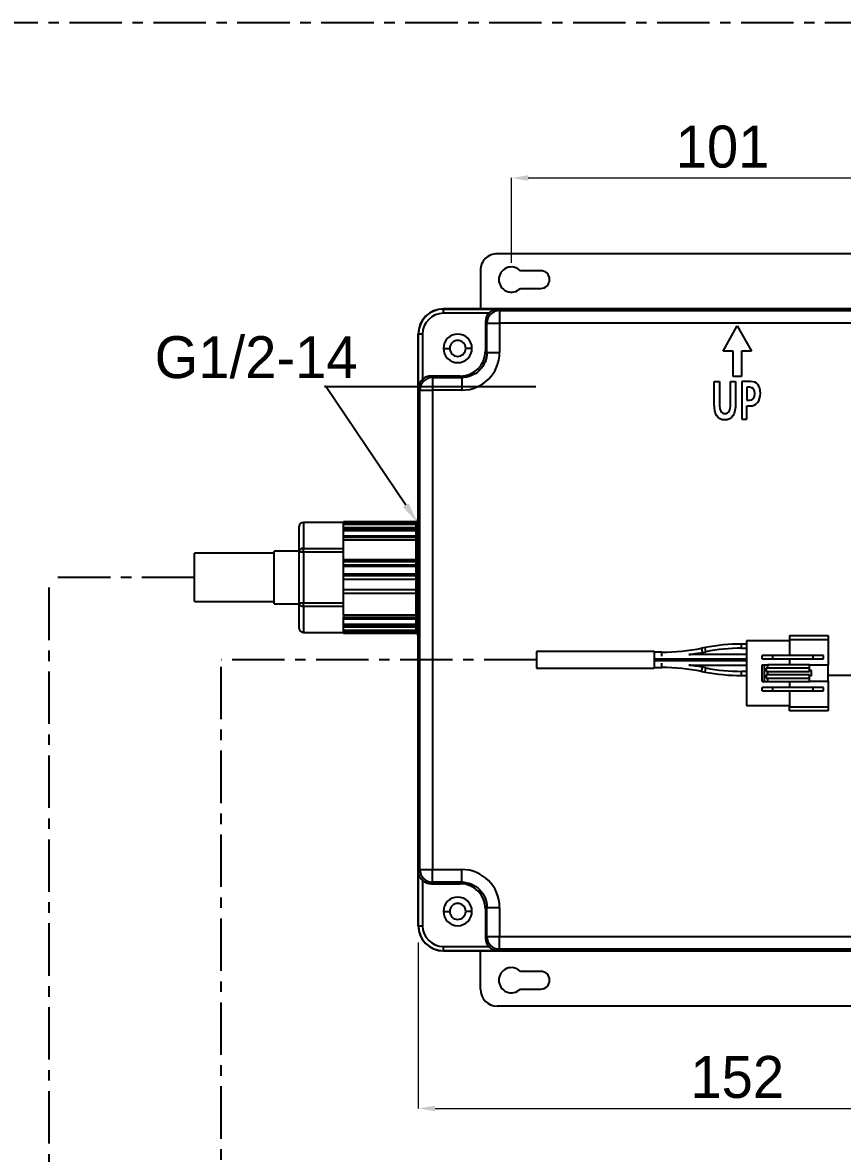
# Model space of a CAD drawing. Extents: x 0 to 948, y 0 to 695.
# Drawn here: x 611 to 806.3, y 235.6 to 505.1 of the extents above; entities that cross this region are included whole.
import ezdxf
from ezdxf import colors
from ezdxf.entities.mleader import LeaderData, LeaderLine
from ezdxf.math import Vec2, Vec3

# ---------------------------------------------------------------- set-up
doc = ezdxf.new("R2010")
doc.units = 0
doc.header["$LTSCALE"] = 10
doc.header["$MEASUREMENT"] = 0
doc.header["$PDMODE"] = 3
doc.header["$PDSIZE"] = -10
doc.linetypes.add('CENTER', pattern=[2, 1.25, -0.25, 0.25, -0.25])
doc.layers.get('0').update_dxf_attribs({"linetype": 'CONTINUOUS'})
doc.layers.get('DEFPOINTS').update_dxf_attribs({"linetype": 'CONTINUOUS'})
doc.layers.add('1', color=7, linetype='CONTINUOUS')
doc.styles.add('Daelim Dimension', font='')
doc.styles.get('Daelim Dimension').set_extended_font_data('나눔고딕')
doc.dimstyles.new('DEFAULT', dxfattribs={"dimscale": 2, "dimtxt": 2, "dimasz": 2, "dimexe": 0, "dimexo": 2, "dimgap": 1, "dimtad": 1, "dimdec": 0, "dimzin": 9, "dimdsep": 46, "dimtxsty": 'Daelim Dimension', "dimcen": 0.5, "dimclrd": 5, "dimclre": 5, "dimclrt": 256, "dimadec": 1, "dimazin": 0, "dimtfac": 1, "dimtdec": 0, "dimtix": 1, "dimtmove": 0, "dimatfit": 3, "dimfxl": 1, "dimtolj": 1, "dimtzin": 1, "dimlwd": 9, "dimlwe": 9, "dimarcsym": 0})

# ---------------------------------------------------------------- blocks, each defined once
blk = doc.blocks.new('*D4')
at = {"color": 5, "lineweight": 9, "ltscale": 0.5, "transparency": 16777216}
for p, q in [((727.46, 447.86), (727.46, 468.07)), ((731.46, 468.07), (824.06, 468.07)), ((828.06, 447.86), (828.06, 468.07))]:
    blk.add_line(p, q, dxfattribs=at)
at = {"color": 5, "ltscale": 0.5, "transparency": 16777216}
for points in [[(731.46, 468.73), (731.46, 467.4), (727.46, 468.07)], [(824.06, 468.73), (824.06, 467.4), (828.06, 468.07)]]:
    blk.add_solid(points, dxfattribs=at)
at = {"layer": 'DEFPOINTS', "color": 0, "ltscale": 0.5, "transparency": 16777216}
for p in [(828.06, 468.07), (727.46, 443.86), (828.06, 443.86)]:
    blk.add_point(p, dxfattribs=at)
at = {"color": 7, "lineweight": -3, "ltscale": 0.5, "transparency": 16777216, "insert": (777.76, 475.48), "char_height": 10, "attachment_point": 5, "style": 'Daelim Dimension'}
blk.add_mtext('\\A1;101', dxfattribs=at)
blk = doc.blocks.new('*D5')
at = {"color": 5, "lineweight": 9, "ltscale": 0.5, "transparency": 16777216}
for p, q in [((705.26, 285.86), (705.26, 246.3)), ((857.26, 285.86), (857.26, 246.3)), ((709.26, 246.3), (853.26, 246.3))]:
    blk.add_line(p, q, dxfattribs=at)
at = {"color": 5, "ltscale": 0.5, "transparency": 16777216}
for points in [[(709.26, 246.96), (709.26, 245.63), (705.26, 246.3)], [(853.26, 246.96), (853.26, 245.63), (857.26, 246.3)]]:
    blk.add_solid(points, dxfattribs=at)
at = {"layer": 'DEFPOINTS', "color": 0, "ltscale": 0.5, "transparency": 16777216}
for p in [(705.26, 289.86), (857.26, 289.86), (857.26, 246.3)]:
    blk.add_point(p, dxfattribs=at)
at = {"color": 7, "lineweight": -3, "ltscale": 0.5, "transparency": 16777216, "insert": (781.26, 253.74), "char_height": 10, "attachment_point": 5, "style": 'Daelim Dimension'}
blk.add_mtext('\\A1;152', dxfattribs=at)

msp = doc.modelspace()

# ---------------------------------------------------------------- linework, layer by layer
at = {"layer": '1', "color": 1, "linetype": 'CENTER', "lineweight": -3}
for p, q in [((582.16, 505.1), (870.64, 505.1)), ((617.32, 177.93), (617.32, 372.86)), ((651.93, 372.86), (617.32, 372.86)), ((658.35, 119.08), (658.35, 353.23)), ((733.43, 353.23), (658.35, 353.23)), ((835.66, 349.46), (802.93, 349.46))]:
    msp.add_line(p, q, dxfattribs=at)
at = {"layer": '1', "color": 7, "linetype": 'Continuous', "lineweight": -3}
for p, q in [((838.46, 450.02), (724.06, 450.02)), ((720.06, 446.02), (720.06, 436.86)), ((734.46, 445.96), (729.6, 445.96)), ((729.6, 441.76), (734.46, 441.76)), ((711.26, 436.86), (851.26, 436.86)), ((851.26, 436.86), (711.26, 436.86)), ((711.26, 436.86), (711.26, 436.84)), ((711.26, 435.84), (711.26, 436.84)), ((711.26, 436.84), (724.25, 436.84)), ((724.25, 436.84), (724.63, 436.46)), ((722.05, 435.84), (711.26, 435.84)), ((724.63, 436.46), (837.89, 436.46)), ((724.63, 436.46), (724.63, 433.46)), ((721.63, 433.46), (721.27, 433.82)), ((721.27, 433.82), (721.27, 426.85)), ((721.63, 433.46), (724.63, 433.46)), ((721.63, 426.49), (721.63, 433.46)), ((837.89, 433.46), (724.63, 433.46)), ((724.63, 433.46), (724.63, 426.49)), ((777.9, 426.76), (781.26, 432.84)), ((781.26, 432.84), (784.62, 426.76)), ((705.26, 430.86), (705.26, 388.54)), ((705.26, 387.19), (705.26, 430.86)), ((705.29, 430.86), (705.26, 430.86)), ((706.29, 430.86), (705.29, 430.86)), ((705.29, 417.87), (705.29, 430.86)), ((706.29, 430.86), (706.29, 420.07)), ((711.26, 427.46), (712.76, 427.46)), ((718.06, 427.46), (716.56, 427.46)), ((721.27, 426.85), (721.63, 426.49)), ((721.63, 426.49), (724.63, 426.49)), ((780.26, 426.76), (777.9, 426.76)), ((780.26, 420.76), (780.26, 426.76)), ((782.26, 426.76), (782.26, 420.76)), ((784.62, 426.76), (782.26, 426.76)), ((715.27, 420.85), (708.3, 420.85)), ((708.3, 420.85), (708.66, 420.5)), ((708.66, 420.5), (708.66, 417.5)), ((708.66, 420.5), (715.63, 420.5)), ((715.63, 420.5), (715.27, 420.85)), ((715.63, 420.5), (715.63, 417.5)), ((782.26, 420.76), (780.26, 420.76)), ((705.66, 417.5), (705.29, 417.87)), ((775.76, 419.56), (777, 419.56)), ((779.65, 419.56), (780.88, 419.56)), ((782.32, 419.56), (782.32, 410.56)), ((784.21, 418.18), (783.56, 418.18)), ((783.56, 418.18), (783.56, 415.12)), ((705.66, 303.23), (705.66, 417.5)), ((705.66, 417.5), (708.66, 417.5)), ((708.66, 417.5), (708.66, 303.23)), ((715.63, 417.5), (708.66, 417.5)), ((783.56, 410.56), (783.56, 413.75)), ((783.56, 413.75), (784.29, 413.75)), ((782.32, 410.56), (783.56, 410.56)), ((687.43, 385.98), (677.93, 385.98)), ((677.93, 385.85), (677.93, 385.98)), ((677.93, 385.85), (677.93, 379.79)), ((704.73, 386.11), (687.43, 386.11)), ((687.43, 385.85), (687.43, 386.11)), ((687.43, 385.53), (687.43, 385.85)), ((687.43, 385.85), (704.73, 385.85)), ((687.43, 385.44), (687.43, 385.53)), ((704.73, 385.53), (687.43, 385.53)), ((704.73, 385.44), (687.43, 385.44)), ((687.43, 385.44), (687.43, 385.41)), ((687.43, 384.73), (687.43, 385.41)), ((704.73, 385.85), (704.73, 386.11)), ((704.73, 385.85), (704.73, 385.53)), ((704.73, 385.44), (704.73, 385.53)), ((704.73, 385.41), (704.73, 385.44)), ((704.73, 384.73), (704.73, 385.41)), ((705.26, 387.19), (705.1, 386.54)), ((705.1, 386.54), (705.1, 385.48)), ((705.26, 387.25), (705.11, 386.66)), ((705.23, 385.61), (705.23, 385.36)), ((676.93, 378.92), (676.93, 384.98)), ((687.43, 384.33), (687.43, 384.73)), ((687.43, 384.73), (704.73, 384.73)), ((687.43, 383.97), (687.43, 384.33)), ((704.73, 384.33), (687.43, 384.33)), ((704.73, 383.97), (687.43, 383.97)), ((687.43, 383.88), (687.43, 383.97)), ((687.43, 382.81), (687.43, 383.88)), ((687.43, 382.35), (687.43, 382.81)), ((687.43, 382.81), (704.73, 382.81)), ((704.73, 384.73), (704.73, 384.33)), ((704.73, 383.97), (704.73, 384.33)), ((704.73, 383.97), (704.73, 383.88)), ((704.73, 382.81), (704.73, 383.88)), ((704.73, 382.81), (704.73, 382.35)), ((705.23, 385.36), (705.23, 384.94)), ((705.23, 384.94), (705.23, 384.29)), ((705.23, 384.29), (705.23, 383.47)), ((705.23, 383.47), (705.23, 382.43)), ((687.43, 381.78), (687.43, 382.35)), ((704.73, 382.35), (687.43, 382.35)), ((704.73, 381.78), (687.43, 381.78)), ((687.43, 381.61), (687.43, 381.78)), ((687.43, 377.1), (687.43, 381.61)), ((704.73, 381.78), (704.73, 382.35)), ((704.73, 381.78), (704.73, 381.61)), ((704.73, 377.1), (704.73, 381.61)), ((705.23, 381.28), (705.23, 382.43)), ((705.23, 381.28), (705.23, 376.94)), ((670.93, 378.61), (651.93, 378.61)), ((651.93, 372.86), (651.93, 378.61)), ((676.93, 379.11), (670.93, 379.11)), ((670.93, 372.86), (670.93, 379.11)), ((677.93, 378.92), (676.93, 378.92)), ((676.93, 366.8), (676.93, 378.92)), ((677.93, 379.79), (687.43, 379.79)), ((677.93, 378.92), (677.93, 379.79)), ((687.43, 378.92), (677.93, 378.92)), ((677.93, 378.92), (677.93, 366.8)), ((687.43, 376.62), (687.43, 377.1)), ((687.43, 377.1), (704.73, 377.1)), ((687.43, 375.83), (687.43, 376.62)), ((704.73, 376.62), (687.43, 376.62)), ((687.43, 375.46), (687.43, 375.83)), ((687.43, 375.83), (704.73, 375.83)), ((687.43, 373.71), (687.43, 375.46)), ((704.73, 375.46), (687.43, 375.46)), ((704.73, 377.1), (704.73, 376.62)), ((704.73, 375.83), (704.73, 376.62)), ((704.73, 375.83), (704.73, 375.46)), ((704.73, 373.71), (704.73, 375.46)), ((705.23, 376.94), (705.23, 375.36)), ((705.23, 375.36), (705.23, 373.68)), ((651.93, 367.11), (651.93, 372.86)), ((670.93, 366.61), (670.93, 372.86)), ((687.43, 373.27), (687.43, 373.71)), ((687.43, 373.71), (704.73, 373.71)), ((687.43, 372.45), (687.43, 373.27)), ((704.73, 373.27), (687.43, 373.27)), ((687.43, 372.01), (687.43, 372.45)), ((687.43, 372.45), (704.73, 372.45)), ((687.43, 370.26), (687.43, 372.01)), ((704.73, 373.71), (704.73, 373.27)), ((704.73, 372.45), (704.73, 373.27)), ((704.73, 372.45), (704.73, 372.01)), ((704.73, 370.26), (704.73, 372.01)), ((705.23, 373.68), (705.23, 372.04)), ((705.23, 372.04), (705.23, 370.35)), ((687.43, 369.89), (687.43, 370.26)), ((687.43, 369.1), (687.43, 369.89)), ((704.73, 369.89), (687.43, 369.89)), ((704.73, 370.26), (704.73, 369.89)), ((704.73, 369.1), (704.73, 369.89)), ((705.23, 370.35), (705.23, 368.78)), ((651.93, 367.11), (670.93, 367.11)), ((670.93, 366.61), (676.93, 366.61)), ((676.93, 360.73), (676.93, 366.8)), ((676.93, 366.8), (677.93, 366.8)), ((677.93, 365.93), (677.93, 366.8)), ((677.93, 366.8), (687.43, 366.8)), ((687.43, 368.62), (687.43, 369.1)), ((687.43, 369.1), (704.73, 369.1)), ((687.43, 364.11), (687.43, 368.62)), ((704.73, 364.11), (704.73, 369.1)), ((705.23, 368.78), (705.23, 364.44)), ((677.93, 365.93), (677.93, 359.87)), ((687.43, 365.93), (677.93, 365.93)), ((687.43, 363.94), (687.43, 364.11)), ((687.43, 363.94), (704.73, 363.94)), ((687.43, 363.94), (687.43, 363.37)), ((704.73, 364.11), (704.73, 363.94)), ((704.73, 363.94), (704.73, 363.37)), ((705.23, 364.44), (705.23, 363.28)), ((687.43, 362.91), (687.43, 363.37)), ((687.43, 363.37), (704.73, 363.37)), ((687.43, 361.83), (687.43, 362.91)), ((704.73, 362.91), (687.43, 362.91)), ((687.43, 361.75), (687.43, 361.83)), ((687.43, 361.75), (704.73, 361.75)), ((687.43, 361.39), (687.43, 361.75)), ((687.43, 360.98), (687.43, 361.39)), ((687.43, 361.39), (704.73, 361.39)), ((704.73, 363.37), (704.73, 362.91)), ((704.73, 361.83), (704.73, 362.91)), ((704.73, 361.83), (704.73, 361.75)), ((704.73, 361.39), (704.73, 361.75)), ((704.73, 361.39), (704.73, 360.98)), ((705.23, 363.28), (705.23, 362.25)), ((705.23, 362.25), (705.23, 361.43)), ((705.23, 361.43), (705.23, 360.78)), ((677.93, 359.87), (677.93, 359.73)), ((677.93, 359.73), (687.43, 359.73)), ((687.43, 360.31), (687.43, 360.98)), ((704.73, 360.98), (687.43, 360.98)), ((687.43, 360.31), (687.43, 360.28)), ((687.43, 360.28), (704.73, 360.28)), ((687.43, 360.18), (687.43, 360.28)), ((687.43, 359.87), (687.43, 360.18)), ((687.43, 359.87), (687.43, 359.61)), ((704.73, 359.87), (687.43, 359.87)), ((687.43, 359.61), (704.73, 359.61)), ((704.73, 360.31), (704.73, 360.98)), ((704.73, 360.28), (704.73, 360.31)), ((704.73, 360.18), (704.73, 360.28)), ((704.73, 360.18), (704.73, 359.87)), ((704.73, 359.87), (704.73, 359.61)), ((705.1, 360.24), (705.1, 359.27)), ((705.1, 359.27), (705.26, 358.63)), ((705.11, 359.15), (705.26, 358.56)), ((705.23, 360.78), (705.23, 360.36)), ((705.23, 360.11), (705.23, 360.36)), ((705.26, 289.86), (705.26, 358.63)), ((793.73, 359.03), (793.73, 358.03)), ((793.73, 359.03), (802.93, 359.03)), ((802.93, 359.03), (802.93, 358.03)), ((705.26, 357.18), (705.26, 289.86)), ((773.6, 356.15), (772.76, 355.98)), ((772.86, 355.49), (772.76, 355.98)), ((773.69, 355.66), (773.6, 356.15)), ((782.28, 356.48), (782.28, 356.98)), ((783.43, 356.98), (782.28, 356.98)), ((782.28, 355.98), (782.28, 356.48)), ((782.28, 355.98), (783.43, 355.98)), ((793.73, 357.78), (783.43, 357.78)), ((783.43, 357.78), (783.43, 342.28)), ((793.73, 358.03), (793.73, 354.23)), ((802.93, 358.03), (793.73, 358.03)), ((802.93, 358.03), (802.93, 351.93)), ((733.43, 355.23), (733.43, 351.23)), ((761.43, 355.23), (733.43, 355.23)), ((761.43, 355.23), (761.43, 351.23)), ((763.32, 355.07), (761.43, 355.07)), ((761.43, 353.48), (783.43, 353.48)), ((763.32, 354.57), (763.32, 355.07)), ((763.32, 354.07), (763.32, 354.57)), ((783.43, 354.48), (769.72, 354.48)), ((772.95, 355), (772.86, 355.49)), ((772.95, 355), (773.79, 355.16)), ((773.79, 355.16), (773.69, 355.66)), ((789.73, 354.23), (787.23, 354.23)), ((787.23, 353.43), (787.23, 354.23)), ((787.23, 353.43), (789.73, 353.43)), ((789.73, 353.43), (789.73, 354.23)), ((799.33, 354.23), (789.73, 354.23)), ((789.73, 353.43), (799.33, 353.43)), ((793.73, 353.43), (793.73, 352.03)), ((801.83, 354.23), (799.33, 354.23)), ((799.33, 353.43), (801.83, 353.43)), ((801.83, 353.43), (801.83, 354.23)), ((733.43, 351.23), (761.43, 351.23)), ((783.43, 352.98), (761.43, 352.98)), ((761.43, 351.39), (763.32, 351.39)), ((763.32, 351.39), (763.32, 352.39)), ((769.72, 351.98), (783.43, 351.98)), ((772.76, 350.48), (772.95, 351.46)), ((772.76, 350.48), (773.6, 350.32)), ((773.79, 351.3), (772.95, 351.46)), ((773.6, 350.32), (773.79, 351.3)), ((782.28, 349.48), (782.28, 350.48)), ((783.43, 350.48), (782.28, 350.48)), ((787.23, 348.03), (787.23, 352.03)), ((787.23, 352.03), (787.73, 352.03)), ((787.73, 352.03), (788.58, 352.03)), ((787.73, 348.03), (787.73, 352.03)), ((798.43, 351.23), (788.16, 351.23)), ((788.16, 351.23), (788.16, 350.43)), ((788.16, 350.43), (798.43, 350.43)), ((798.43, 352.03), (788.58, 352.03)), ((788.58, 351.23), (788.58, 352.03)), ((788.58, 349.63), (788.58, 350.43)), ((798.43, 351.23), (798.43, 352.03)), ((802.93, 351.93), (798.43, 351.93)), ((798.43, 350.43), (798.43, 351.23)), ((798.93, 350.68), (798.43, 350.68)), ((798.93, 349.38), (798.93, 350.68)), ((802.93, 348.13), (802.93, 351.93)), ((782.28, 349.48), (783.43, 349.48)), ((787.23, 348.03), (787.73, 348.03)), ((787.73, 348.03), (788.58, 348.03)), ((798.43, 349.63), (788.16, 349.63)), ((788.16, 349.63), (788.16, 348.83)), ((788.16, 348.83), (798.43, 348.83)), ((788.58, 348.03), (788.58, 348.83)), ((788.58, 348.03), (798.43, 348.03)), ((793.73, 348.03), (793.73, 346.63)), ((798.43, 348.83), (798.43, 349.63)), ((798.93, 349.38), (798.43, 349.38)), ((798.43, 348.03), (798.43, 348.83)), ((798.43, 348.13), (802.93, 348.13)), ((802.93, 348.13), (802.93, 342.03)), ((789.73, 346.63), (787.23, 346.63)), ((787.23, 345.83), (787.23, 346.63)), ((787.23, 345.83), (789.73, 345.83)), ((789.73, 345.83), (789.73, 346.63)), ((799.33, 346.63), (789.73, 346.63)), ((789.73, 345.83), (799.33, 345.83)), ((793.73, 345.83), (793.73, 342.03)), ((801.83, 346.63), (799.33, 346.63)), ((799.33, 345.83), (801.83, 345.83)), ((801.83, 345.83), (801.83, 346.63)), ((793.73, 342.28), (783.43, 342.28)), ((793.73, 341.03), (793.73, 342.03)), ((793.73, 342.03), (802.93, 342.03)), ((802.93, 341.03), (793.73, 341.03)), ((802.93, 342.03), (802.93, 341.03)), ((705.29, 302.85), (705.66, 303.23)), ((705.29, 289.86), (705.29, 302.85)), ((705.66, 303.23), (708.66, 303.23)), ((708.66, 303.23), (715.63, 303.23)), ((708.66, 300.23), (708.66, 303.23)), ((715.63, 300.23), (715.63, 303.23)), ((706.29, 300.65), (706.29, 289.86)), ((708.66, 300.23), (708.3, 299.87)), ((708.3, 299.87), (715.27, 299.87)), ((715.63, 300.23), (708.66, 300.23)), ((715.27, 299.87), (715.63, 300.23)), ((721.63, 294.23), (721.27, 293.87)), ((721.27, 293.87), (721.27, 286.91)), ((721.63, 287.26), (721.63, 294.23)), ((721.63, 294.23), (724.63, 294.23)), ((724.63, 294.23), (724.63, 287.26)), ((711.26, 293.26), (712.76, 293.26)), ((718.06, 293.26), (716.56, 293.26)), ((705.26, 289.86), (705.29, 289.86)), ((705.29, 289.86), (706.29, 289.86)), ((721.27, 286.91), (721.63, 287.26)), ((721.63, 287.26), (724.63, 287.26)), ((724.63, 284.27), (724.63, 287.26)), ((724.63, 287.26), (837.89, 287.26)), ((711.26, 284.89), (722.05, 284.89)), ((711.26, 283.89), (711.26, 284.89)), ((724.25, 283.89), (711.26, 283.89)), ((711.26, 283.89), (711.26, 283.86)), ((851.26, 283.86), (711.26, 283.86)), ((711.26, 283.86), (851.26, 283.86)), ((720.06, 274.71), (720.06, 283.86)), ((724.63, 284.27), (724.25, 283.89)), ((837.89, 284.27), (724.63, 284.27)), ((734.46, 278.96), (729.6, 278.96)), ((729.6, 274.76), (734.46, 274.76)), ((838.46, 270.71), (724.06, 270.71))]:
    msp.add_line(p, q, dxfattribs=at)
for centre, radius, start, end in [((727.46, 443.86), 3, 44.427, 315.573), ((734.46, 443.86), 2.1, 270, 90), ((711.26, 430.86), 6, 90, 180), ((711.26, 430.86), 5.97, 90, 180), ((711.26, 430.86), 4.97, 90, 180), ((714.66, 427.46), 3.4, 0, 180), ((714.66, 427.46), 1.9, 0, 180), ((714.66, 427.46), 3.4, 180, 0), ((714.66, 427.46), 1.9, 180, 0), ((677.93, 384.98), 1, 90, 180), ((704.73, 385.61), 0.5, 0, 90), ((705.6, 386.54), 0.5, 165.9843, 180), ((704.73, 383.47), 0.5, 0, 90), ((704.73, 381.28), 0.5, 0, 90), ((704.73, 364.44), 0.5, 270, 0), ((704.73, 362.25), 0.5, 270, 0), ((677.93, 360.73), 1, 180, 270), ((704.73, 360.78), 0.5, 270, 0), ((704.73, 360.11), 0.5, 270, 0), ((705.6, 359.27), 0.5, 180, 194.0157), ((763.32, 404.57), 49.5, 270, 281), ((782.28, 311.48), 45.5, 90, 101), ((782.28, 311.48), 44.5, 90, 101), ((763.32, 404.57), 50.5, 277.2889, 281), ((763.32, 301.89), 49.5, 79, 90), ((763.32, 301.89), 50.5, 79, 82.7111), ((782.28, 394.98), 44.5, 259, 270), ((782.28, 394.98), 45.5, 259, 270), ((714.66, 293.26), 3.4, 0, 180), ((714.66, 293.26), 1.9, 0, 180), ((714.66, 293.26), 3.4, 180, 0), ((714.66, 293.26), 1.9, 180, 0), ((711.26, 289.86), 6, 180, 270), ((711.26, 289.86), 5.97, 180, 270), ((711.26, 289.86), 4.97, 180, 270), ((727.46, 276.86), 3, 44.427, 315.573), ((734.46, 276.86), 2.1, 270, 90)]:
    msp.add_arc(centre, radius, start, end, dxfattribs=at)
for centre, major_axis, ratio, start_param, end_param in [((724.06, 446.02), (4, 0), 0.999848, 1.570796, 3.141593), ((711.26, 430.86), (-6, 0), 0.999848, 4.712389, 6.283185), ((724.27, 433.82), (2.12, -2.12), 0.999695, 3.189583, 3.926839), ((724.63, 433.46), (2.12, 2.12), 0.999695, 0.78555, 2.356042), ((715.27, 426.85), (4.24, -4.24), 0.999695, 5.497939, 7.068431), ((715.63, 426.5), (6.37, -6.37), 0.999695, 5.497939, 7.068431), ((708.66, 417.5), (2.12, 2.12), 0.999695, 0.78555, 2.356042), ((708.31, 417.85), (2.12, -2.12), 0.999695, 2.356347, 3.093602), ((704.73, 385.36), (-0.5, 0), 0.98053, 3.141593, 4.712389), ((704.73, 385.36), (-0.5, 0), 0.345056, 3.141593, 4.712389), ((704.73, 384.94), (-0.5, 0), 0.947349, 3.141593, 4.712389), ((705.6, 386.54), (0.485, -0.121), 0.997413, 3.141588, 3.386822), ((704.98, 372.86), (0, 14.5), 0.017455, 3.656204, 5.768574), ((704.73, 384.29), (-0.5, 0), 0.896295, 3.141593, 4.712389), ((704.73, 384.29), (-0.5, 0), 0.090376, 3.141593, 4.712389), ((704.73, 382.43), (-0.5, 0), 0.750979, 3.141593, 4.712389), ((704.73, 382.43), (-0.5, 0), 0.170463, 1.570796, 3.141593), ((677.93, 378.92), (1, 0), 0.866025, 1.570796, 3.141593), ((704.73, 376.94), (-0.5, 0), 0.320204, 3.141593, 4.712389), ((704.73, 376.94), (-0.5, 0), 0.640308, 1.570796, 3.141593), ((704.73, 375.36), (-0.5, 0), 0.938582, 3.141593, 4.712389), ((704.73, 375.36), (-0.5, 0), 0.19637, 3.141593, 4.712389), ((704.73, 373.68), (-0.5, 0), 0.064101, 3.141593, 4.712389), ((704.73, 373.68), (-0.5, 0), 0.817293, 1.570796, 3.141593), ((704.73, 372.04), (-0.5, 0), 0.817293, 3.141593, 4.712389), ((704.73, 370.35), (-0.5, 0), 0.938582, 1.570796, 3.141593), ((677.93, 366.8), (-1, 0), 0.866025, 0, 1.570796), ((704.73, 368.78), (-0.5, 0), 0.640308, 3.141593, 4.712389), ((704.73, 363.28), (0.5, 0), 0.170463, 0, 1.570796), ((704.73, 363.28), (0.5, 0), 0.750979, 4.712389, 6.283185), ((704.73, 361.43), (0.5, 0), 0.896295, 4.712389, 6.283185), ((704.73, 361.43), (0.5, 0), 0.090376, 4.712389, 6.283185), ((704.73, 360.36), (0.5, 0), 0.98053, 4.712389, 6.283185), ((705.6, 359.27), (-0.485, -0.121), 0.997413, 6.037956, 6.28319), ((708.66, 303.23), (-2.12, 2.12), 0.999695, 0.78555, 2.356042), ((715.63, 294.23), (6.37, 6.37), 0.999695, 5.497939, 7.068431), ((708.31, 302.87), (-2.12, -2.12), 0.999695, 0.04799, 0.785246), ((715.27, 293.87), (4.24, 4.24), 0.999695, 5.497939, 7.068431), ((711.26, 289.86), (-6, 0), 0.999848, 0, 1.570796), ((724.27, 286.91), (-2.12, -2.12), 0.999695, 5.497939, 6.235195), ((724.63, 287.26), (-2.12, 2.12), 0.999695, 0.78555, 2.356042), ((724.06, 274.71), (4, 0), 0.999848, 3.141593, 4.712389)]:
    msp.add_ellipse(centre, major_axis=major_axis, ratio=ratio, start_param=start_param, end_param=end_param, dxfattribs=at)
for points, knots in [([(722.05, 435.84), (722.07, 435.86), (722.09, 435.88), (722.13, 435.92), (722.15, 435.94), (722.21, 436), (722.25, 436.04), (722.37, 436.15), (722.46, 436.22), (722.57, 436.29), (722.59, 436.31), (722.64, 436.34), (722.7, 436.38), (722.77, 436.43), (722.91, 436.5), (723, 436.55), (723.14, 436.61), (723.19, 436.63), (723.26, 436.66), (723.29, 436.66), (723.33, 436.68), (723.36, 436.69), (723.48, 436.73), (723.57, 436.75), (723.77, 436.79), (723.86, 436.81), (724.01, 436.82), (724.08, 436.83), (724.17, 436.83), (724.21, 436.84), (724.23, 436.84), (724.24, 436.84), (724.24, 436.84), (724.25, 436.84), (724.25, 436.84), (724.25, 436.84)], [0, 0, 0, 0, 0.03125, 0.03125, 0.0625, 0.0625, 0.125, 0.125, 0.25, 0.25, 0.28125, 0.28125, 0.3125, 0.375, 0.375, 0.5, 0.5, 0.5625, 0.5625, 0.59375, 0.59375, 0.625, 0.625, 0.75, 0.75, 0.875, 0.875, 0.9375, 0.96875, 0.984375, 0.992188, 0.992188, 0.996094, 0.996094, 1, 1, 1, 1]), ([(721.63, 426.49), (721.63, 424.92), (720.98, 423.36), (718.76, 421.14), (717.2, 420.49), (715.63, 420.5)], [0, 0, 0, 0, 0.5, 0.5, 1, 1, 1, 1]), ([(706.29, 420.07), (706.25, 420.04), (706.2, 420), (706.13, 419.92), (706.09, 419.88), (706.01, 419.79), (705.98, 419.75), (705.93, 419.69), (705.91, 419.66), (705.88, 419.62), (705.86, 419.6), (705.78, 419.49), (705.72, 419.4), (705.62, 419.21), (705.58, 419.12), (705.51, 418.98), (705.5, 418.93), (705.46, 418.84), (705.44, 418.79), (705.4, 418.65), (705.37, 418.55), (705.33, 418.36), (705.32, 418.26), (705.3, 418.12), (705.29, 418.04), (705.29, 417.96), (705.29, 417.92), (705.29, 417.9), (705.29, 417.88), (705.29, 417.87)], [0, 0, 0, 0, 0.0625, 0.0625, 0.125, 0.125, 0.1875, 0.1875, 0.21875, 0.21875, 0.25, 0.25, 0.375, 0.375, 0.5, 0.5, 0.5625, 0.5625, 0.625, 0.625, 0.75, 0.75, 0.875, 0.875, 0.9375, 0.96875, 0.984375, 0.984375, 1, 1, 1, 1]), ([(780.88, 419.56), (780.88, 417.84), (780.88, 416.11), (780.88, 411.73), (780.01, 410.4), (776.6, 410.4), (775.76, 411.69), (775.76, 416.04), (775.76, 417.8), (775.76, 419.56)], [0, 0, 0, 0, 0.198881, 0.198881, 0.504864, 0.504864, 0.799123, 0.799123, 1, 1, 1, 1]), ([(777, 419.56), (777, 417.8), (777, 416.04), (777, 412.7), (777.45, 411.92), (779.21, 411.92), (779.65, 412.68), (779.65, 415.98), (779.65, 417.77), (779.65, 419.56)], [0, 0, 0, 0, 0.263589, 0.263589, 0.498488, 0.498488, 0.728671, 0.728671, 1, 1, 1, 1]), ([(784.29, 413.75), (785, 413.73), (785.59, 413.99), (786.53, 415.1), (786.76, 415.83), (786.76, 418.62), (785.98, 419.56), (783.73, 419.56), (783.02, 419.56), (782.32, 419.56)], [0, 0, 0, 0, 0.199807, 0.199807, 0.400096, 0.400096, 0.813286, 0.813286, 1, 1, 1, 1]), ([(783.56, 415.12), (783.77, 415.12), (783.98, 415.12), (785.04, 415.12), (785.47, 415.64), (785.47, 417.68), (785.05, 418.18), (784.21, 418.18)], [0, 0, 0, 0, 0.111019, 0.111019, 0.564009, 0.564009, 1, 1, 1, 1]), ([(706.29, 300.65), (706.27, 300.67), (706.25, 300.69), (706.2, 300.73), (706.18, 300.75), (706.12, 300.81), (706.09, 300.85), (705.98, 300.97), (705.91, 301.06), (705.83, 301.17), (705.81, 301.19), (705.78, 301.24), (705.74, 301.31), (705.7, 301.37), (705.62, 301.51), (705.58, 301.6), (705.51, 301.75), (705.5, 301.79), (705.47, 301.86), (705.46, 301.89), (705.44, 301.94), (705.44, 301.96), (705.4, 302.08), (705.37, 302.18), (705.33, 302.37), (705.32, 302.46), (705.3, 302.61), (705.29, 302.68), (705.29, 302.77), (705.29, 302.81), (705.29, 302.83), (705.29, 302.84), (705.29, 302.84), (705.29, 302.85), (705.29, 302.85), (705.29, 302.85)], [0, 0, 0, 0, 0.03125, 0.03125, 0.0625, 0.0625, 0.125, 0.125, 0.25, 0.25, 0.28125, 0.28125, 0.3125, 0.375, 0.375, 0.5, 0.5, 0.5625, 0.5625, 0.59375, 0.59375, 0.625, 0.625, 0.75, 0.75, 0.875, 0.875, 0.9375, 0.96875, 0.984375, 0.992187, 0.992187, 0.996094, 0.996094, 1, 1, 1, 1]), ([(715.63, 300.23), (717.2, 300.23), (718.76, 299.58), (720.98, 297.36), (721.63, 295.81), (721.63, 294.23)], [0, 0, 0, 0, 0.5, 0.5, 1, 1, 1, 1]), ([(722.05, 284.89), (722.09, 284.85), (722.13, 284.81), (722.21, 284.73), (722.25, 284.69), (722.33, 284.62), (722.37, 284.58), (722.44, 284.53), (722.46, 284.51), (722.5, 284.48), (722.53, 284.46), (722.64, 284.38), (722.73, 284.33), (722.91, 284.22), (723, 284.18), (723.14, 284.12), (723.19, 284.1), (723.29, 284.06), (723.34, 284.04), (723.48, 284), (723.57, 283.97), (723.77, 283.93), (723.86, 283.92), (724.01, 283.9), (724.08, 283.9), (724.17, 283.89), (724.2, 283.89), (724.23, 283.89), (724.24, 283.89), (724.25, 283.89)], [0, 0, 0, 0, 0.0625, 0.0625, 0.125, 0.125, 0.1875, 0.1875, 0.21875, 0.21875, 0.25, 0.25, 0.375, 0.375, 0.5, 0.5, 0.5625, 0.5625, 0.625, 0.625, 0.75, 0.75, 0.875, 0.875, 0.9375, 0.96875, 0.984375, 0.984375, 1, 1, 1, 1])]:
    msp.add_open_spline(points, degree=3, knots=knots, dxfattribs=at)
for points in [[(799.33, 353.43), (799.33, 354.23)], [(799.33, 345.83), (799.33, 346.63)]]:
    msp.add_open_spline(points, degree=1, dxfattribs=at)

# ---------------------------------------------------------------- dimensions: what is measured, and where the dimension line sits
at = {"color": 5, "lineweight": -3, "ltscale": 0.5}
dim = msp.add_linear_dim(base=(828.06, 468.07), p1=(727.46, 443.86), p2=(828.06, 443.86), text='101', dimstyle='DEFAULT', override={"dimtxt": 5, "dimclrd": 5, "dimclre": 5, "dimclrt": 7}, dxfattribs=at)
dim.commit()
dim.dimension.update_dxf_attribs({"geometry": '*D4', "text_midpoint": (777.76, 475.48)})
dim = msp.add_linear_dim(base=(857.26, 246.3), p1=(705.26, 289.86), p2=(857.26, 289.86), dimstyle='DEFAULT', override={"dimtxt": 5, "dimclrd": 5, "dimclre": 5, "dimclrt": 7}, dxfattribs=at)
dim.commit()
dim.dimension.update_dxf_attribs({"geometry": '*D5', "text_midpoint": (781.26, 253.74)})

# ---------------------------------------------------------------- leaders
at = {"lineweight": -3, "ltscale": 0.5}
ml = msp.add_multileader_mtext('Standard', dxfattribs=at)
ml.set_content('G1/2-14', color=256, style='Daelim Dimension')
ml.set_leader_properties(color=5)
ml.build(insert=Vec2(0, 0))
ml.multileader.update_dxf_attribs({"text_left_attachment_type": 6, "text_right_attachment_type": 6, "dogleg_length": 0.36, "arrow_head_size": 5})
ctx = ml.context
ctx.base_point, ctx.char_height, ctx.arrow_head_size, ctx.landing_gap_size, ctx.plane_origin = Vec3(635.65, 418.36), 10, 5, 0.09, Vec3(611.12, 453.82)
ctx.left_attachment, ctx.right_attachment, ctx.text_align_type = 6, 6, 2
notes = []
notes.append((ctx, [(1, (1, 1, 0), (683.28, 418.36), (-1, 0), 0.36, [(0, [(705.1, 385.94)], 0, [])])]))
ctx.mtext.insert, ctx.mtext.alignment, ctx.mtext.flow_direction = Vec3(690.79, 430.36), 3, 5
for ctx, leaders in notes:
    for number, flags, end, landing, length, lines in leaders:
        leader = LeaderData()
        leader.index, (leader.has_last_leader_line, leader.has_dogleg_vector, leader.attachment_direction) = number, flags
        leader.last_leader_point, leader.dogleg_vector, leader.dogleg_length = Vec3(end), Vec3(landing), length
        for number, points, colour, breaks in lines:
            line = LeaderLine()
            line.index, line.vertices, line.color, line.breaks = number, Vec3.list(points), colors.encode_raw_color(colour), breaks
            leader.lines.append(line)
        ctx.leaders.append(leader)

doc.saveas('drawing.dxf')
